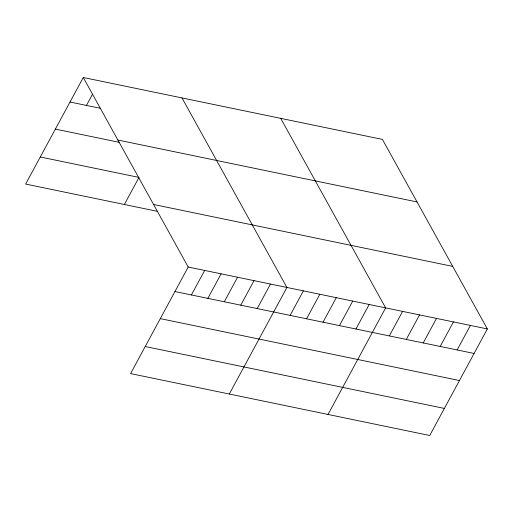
<?xml version="1.0" encoding="UTF-8"?>
<svg xmlns="http://www.w3.org/2000/svg" width="513" height="513" viewBox="0 0 513 513"><rect width="100%" height="100%" fill="white"/><g stroke="black" fill="none" stroke-linecap="round" stroke-linejoin="round"><path stroke-width="0.77" d="M83.266 77.495L188.207 267.029L130.584 373.592L429.734 435.505L487.35 328.936L382.416 139.408L83.266 77.495L25.65 184.064L157.273 211.305M86.46 105.428L92.52 94.219M124.37 204.495L139.004 177.421L40.29 156.991M191.394 294.962L204.661 270.434M207.848 298.367L221.109 273.839M224.303 301.772L237.564 277.244M240.757 305.177L254.018 280.649M257.205 308.582L270.473 284.055M229.305 394.022L286.921 287.46L181.987 97.925M290.114 315.392L303.375 290.865M306.569 318.797L319.83 294.27M323.017 322.202L336.284 297.675M339.471 325.608L352.732 301.08M355.926 329.013L369.187 304.485M328.019 414.453L385.641 307.89L280.707 118.356M389.329 335.925L402.59 311.397M406.283 339.433L419.544 314.905M423.231 342.94L436.492 318.413M440.186 346.448L453.447 321.92M457.134 349.956L470.395 325.428M70.005 102.023L100.561 108.352M117.9 140.043L417.043 201.949M55.372 129.096L119.612 142.396M153.579 204.482L452.722 266.394M188.207 267.029L487.35 328.936M174.946 291.557L474.089 353.463M160.306 318.631L459.449 380.537M145.224 346.519L444.367 408.431"/></g></svg>
